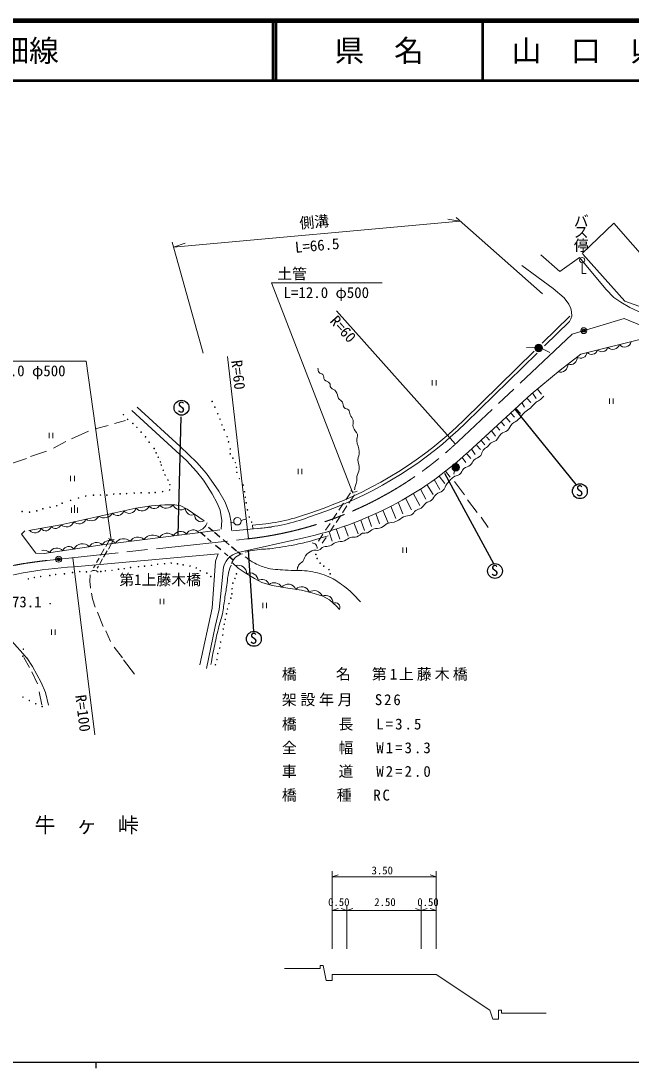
# Model space of a CAD drawing. Units: millimetres, scale not verified, with parts at other scales. Extents: x 40000 to 680000, y 20000 to 380000.
# Drawn here: x 255377 to 357987, y 204000 to 380000 of the extents above; entities that cross this region are included whole.
import ezdxf
from ezdxf.enums import TextEntityAlignment as Align

# ---------------------------------------------------------------- set-up
doc = ezdxf.new("R2010")
doc.units = ezdxf.units.MM
doc.header["$LTSCALE"] = 1000
doc.header["$PDMODE"] = 32
doc.header["$PDSIZE"] = 500
doc.linetypes.add('CHAIN', pattern=[18.5, 12, -1.5, 3.5, -1.5])
for name, color, linetype, lineweight in [('M-BGD', 7, 'Continuous', 13), ('M-BMK', 2, 'CHAIN', 13), ('M-BMK-SRVR', 3, 'Continuous', 25), ('M-STR-HTXT', 7, 'Continuous', 13), ('M-STR-STR1', 1, 'Continuous', 25), ('M-TTL', 2, 'Continuous', 140), ('M-TTL-BAND', 7, 'Continuous', 25), ('M-TTL-LINE', 7, 'Continuous', 50)]:
    doc.layers.add(name, color=color, linetype=linetype, lineweight=lineweight)
doc.layers.add('M-BMK-HTXT', color=7, linetype='Continuous')
doc.layers.add('M-TTL-TXT', color=7, linetype='Continuous')
doc.styles.add('ＭＳ ゴシック', font='')
doc.styles.get('ＭＳ ゴシック').set_extended_font_data('MS Gothic')

msp = doc.modelspace()

# ---------------------------------------------------------------- hatches: boundary and pattern name
at = {"layer": 'M-BGD'}
for points in [[(342595, 325649, 0.89013), (342166, 324455, 0.03673), (342253, 324420, 0.92914)], [(328658, 305608, 0.89013), (328229, 304414, 0.03673), (328316, 304379, 0.92914)]]:
    msp.add_hatch(color=256, dxfattribs=at).paths.add_polyline_path(points)

# ---------------------------------------------------------------- linework, layer by layer
for p, q in [((308437, 331294), (328439, 308869)), ((343041, 325833), (347683, 330386)), ((347642, 329509), (343432, 325391)), ((329910, 312950), (341674, 324491)), ((342186, 324172), (330162, 312409)), ((340425, 325128), (341829, 325177)), ((343070, 324876), (344326, 324287)), ((290110, 323577), (293665, 292964)), ((324563, 319611), (324563, 318714)), ((325186, 319611), (325186, 318714)), ((341210, 317264), (330625, 307551)), ((341445, 317387), (342037, 316541)), ((342241, 318118), (342940, 317281)), ((340090, 315101), (339667, 315779)), ((340513, 316541), (341106, 315863)), ((354342, 316530), (354342, 315633)), ((354965, 316530), (354965, 315633)), ((336957, 313323), (337635, 312561)), ((337804, 314001), (338397, 313408)), ((338606, 314875), (339366, 314013)), ((267879, 311434), (270048, 312023)), ((271135, 312318), (272979, 312818)), ((335433, 311799), (335941, 311207)), ((336703, 311969), (336195, 312561)), ((260135, 310771), (260135, 309874)), ((260758, 310771), (260758, 309874)), ((263862, 309758), (266749, 311030)), ((334163, 309513), (333655, 310106)), ((334587, 311037), (335179, 310191)), ((260843, 308179), (262911, 309290)), ((332639, 307989), (332047, 308667)), ((333401, 308751), (332809, 309429)), ((252969, 305355), (256300, 306477)), ((256974, 306770), (259664, 307677)), ((330184, 305788), (329591, 306635)), ((331031, 306465), (330353, 307227)), ((331793, 307143), (331200, 307989)), ((301993, 304706), (301993, 303809)), ((302616, 304706), (302616, 303809)), ((328658, 305608), (328750, 305940)), ((263737, 303523), (263737, 302626)), ((264360, 303523), (264360, 302626)), ((324850, 302909), (325816, 301254)), ((325697, 303502), (326662, 302261)), ((326794, 304319), (327574, 303301)), ((328165, 303837), (328316, 304379)), ((322564, 301301), (323495, 299607)), ((323665, 302063), (324692, 300419)), ((328267, 302565), (329977, 300322)), ((310018, 299528), (310803, 300710)), ((310541, 298965), (311457, 300345)), ((320060, 299789), (321040, 297829)), ((321379, 300539), (322471, 298572)), ((330503, 299502), (332101, 297378)), ((263891, 298193), (263891, 297296)), ((264402, 297296), (264402, 298618)), ((264913, 298193), (264913, 297296)), ((306656, 297622), (303765, 296572)), ((306357, 298133), (303952, 297259)), ((308845, 297762), (309631, 298944)), ((309449, 297322), (310213, 298472)), ((316244, 297758), (317145, 295628)), ((317596, 298437), (318415, 296390)), ((318839, 299099), (319601, 297152)), ((290599, 295678), (291172, 295774)), ((292391, 296038), (293303, 296289)), ((307737, 296093), (308499, 297240)), ((308388, 295724), (309153, 296875)), ((312532, 296101), (313166, 294358)), ((313793, 296631), (314351, 295035)), ((315046, 297190), (315706, 295459)), ((332795, 296579), (333973, 294855)), ((290951, 294305), (297439, 294891)), ((294332, 295264), (295470, 295367)), ((294366, 294614), (294332, 295264)), ((297747, 295003), (297439, 294891)), ((306604, 294386), (307364, 295531)), ((307239, 294104), (307747, 292580)), ((307358, 294173), (308071, 295246)), ((308425, 294527), (309017, 292919)), ((309799, 295067), (310431, 293382)), ((311362, 295640), (312065, 293765)), ((269633, 291651), (270329, 292873)), ((270076, 291242), (270971, 292810)), ((291932, 290649), (302956, 293110)), ((305398, 292571), (306164, 293725)), ((306052, 292207), (306706, 293191)), ((264312, 288268), (288575, 290441)), ((268782, 290160), (269400, 291244)), ((269287, 289859), (269902, 290937)), ((319622, 291481), (319622, 290584)), ((320245, 291481), (320245, 290584)), ((267812, 260033), (264120, 289782)), ((268107, 288978), (268528, 289715)), ((268658, 288756), (269118, 289563)), ((267579, 288052), (267855, 288536)), ((268224, 287996), (268434, 288363)), ((289071, 284296), (289367, 287673)), ((278811, 282869), (278811, 281972)), ((279434, 282869), (279434, 281972)), ((296058, 282183), (296058, 281286)), ((296681, 282183), (296681, 281286)), ((269218, 278244), (268265, 280614)), ((260499, 277688), (260499, 276791)), ((261122, 277688), (261122, 276791)), ((270424, 275686), (269646, 277473)), ((272443, 272952), (271076, 274718)), ((255890, 273023), (256844, 271350)), ((274462, 270197), (272632, 272594)), ((257236, 270581), (258162, 268576)), ((258456, 267235), (258914, 265076)), ((307713, 224033), (307713, 237068)), ((307713, 236162), (308713, 236480)), ((307713, 236162), (325213, 236162)), ((325213, 236162), (324213, 236480)), ((325213, 224033), (325213, 237068)), ((307713, 224033), (307713, 231247)), ((307713, 230482), (308713, 230800)), ((310213, 230482), (309213, 230800)), ((310213, 224033), (310213, 231247)), ((310213, 224033), (310213, 231247)), ((310213, 230482), (311213, 230800)), ((322713, 230482), (321713, 230800)), ((322713, 224033), (322713, 231247)), ((322713, 224033), (322713, 231247)), ((322713, 230482), (323713, 230800)), ((325213, 230482), (324213, 230800)), ((325213, 224033), (325213, 231247)), ((307713, 230482), (310213, 230482)), ((310213, 230482), (322713, 230482)), ((322713, 230482), (325213, 230482)), ((307713, 219741), (325213, 219741)), ((325213, 219741), (334213, 213741))]:
    msp.add_line(p, q, dxfattribs=at)
at = {"layer": 'M-BGD', "lineweight": 25}
for p, q in [((282276, 313448), (281781, 293545)), ((338456, 314738), (348697, 302083)), ((326627, 304011), (334857, 288779)), ((293597, 291020), (294492, 277391))]:
    msp.add_line(p, q, dxfattribs=at)
at = {"layer": 'M-BGD'}
for points in [[(349874, 340787), (356940, 332901), (366793, 329368), (367886, 331429), (355090, 346024), (349765, 340906)], [(368615, 327549), (361833, 329961), (357764, 331853), (356271, 332705), (355093, 333525), (353733, 334899), (349306, 340262), (345984, 337906), (342829, 340661)], [(339626, 338901), (344905, 335011), (346734, 333455), (347517, 332419), (347844, 331690), (347994, 331083), (348003, 330401), (347872, 329933), (347642, 329509)], [(349768, 339369), (349768, 337528), (350441, 337528)], [(341210, 317264), (346074, 321292), (349520, 323979), (360608, 326756), (368970, 323288)], [(274897, 315101), (282178, 308497), (284972, 305788), (286581, 303925), (288664, 300961), (289751, 299137), (290478, 297131), (290729, 295713), (290815, 294333)], [(274050, 314509), (282093, 307143), (283194, 306127), (284887, 304264), (286073, 302825), (287512, 300539), (288359, 298930), (288888, 297767), (289167, 296022), (289055, 294584)], [(256724, 294340), (262108, 295328), (272686, 297662), (274726, 298083), (277312, 298504), (279604, 298693), (281245, 298693), (282254, 298525), (283348, 297936), (286208, 296001)], [(259280, 290484), (257881, 290524), (255469, 293748), (256058, 294309)], [(259280, 290484), (269061, 291963), (285557, 294014), (288851, 294454)], [(288575, 290441), (288105, 289193), (287512, 281319), (285480, 271752)], [(290931, 288902), (291922, 288029), (293087, 287238), (294644, 286278), (295863, 285626), (297643, 285093), (300237, 284658), (302536, 284336), (304317, 283901), (306125, 283326), (307289, 282681), (308439, 281644), (308929, 281083)], [(267082, 284661), (267101, 284791), (266980, 285764), (267017, 286913)], [(247961, 285187), (249158, 282589), (250174, 280642), (251021, 279287), (252883, 276832), (255677, 273699), (256390, 272887)], [(267886, 281455), (267438, 282875), (267241, 283819)], [(289071, 284296), (288738, 281101), (288068, 278242), (286600, 271176)], [(256355, 272937), (257303, 271496), (258793, 268794), (259528, 267135), (259995, 264979)], [(307713, 219741), (307713, 218741), (306713, 218741), (306213, 221241), (305713, 221241), (305713, 220741), (299713, 220741)], [(334213, 213741), (334713, 212241), (335713, 212241), (335713, 213741), (336213, 213741), (336213, 213241), (343713, 213241)]]:
    msp.add_lwpolyline(points, dxfattribs=at)
for centre, radius in [((349775, 339803), 433), ((342450, 325027), 639), ((287536, 316046), 53.3), ((287979, 315099), 53.3), ((272607, 313822), 53.3), ((288474, 313978), 53.3), ((273322, 313023), 53.3), ((274205, 312350), 53.3), ((274892, 311691), 53.3), ((288857, 313062), 53.3), ((289194, 312090), 53.3), ((275607, 310892), 53.3), ((276336, 310106), 53.3), ((289549, 311276), 53.3), ((290044, 310127), 53.3), ((276939, 309181), 53.3), ((277780, 308144), 53.3), ((290297, 309257), 53.3), ((290580, 308068), 53.3), ((278103, 307401), 53.3), ((278481, 306658), 53.3), ((290580, 307241), 53.3), ((291014, 306526), 53.3), ((278832, 305872), 53.3), ((278986, 305354), 53.3), ((279309, 304470), 53.3), ((291435, 305755), 53.3), ((291617, 304970), 53.3), ((328513, 304986), 639), ((279617, 303699), 53.3), ((280094, 302830), 53.3), ((291687, 304129), 53.3), ((292108, 303063), 53.3), ((280374, 301176), 53.3), ((280430, 302059), 53.3), ((292767, 301998), 53.3), ((263732, 299409), 53.3), ((265050, 299816), 53.3), ((266270, 300138), 53.3), ((267574, 300293), 53.3), ((268738, 300321), 53.3), ((269831, 300307), 53.3), ((270981, 300475), 53.3), ((272046, 300517), 53.3), ((273154, 300559), 53.3), ((274430, 300643), 53.3), ((275607, 300699), 53.3), ((276925, 300685), 53.3), ((277963, 300741), 53.3), ((279210, 300895), 53.3), ((292991, 300876), 53.3), ((293117, 299937), 53.3), ((255573, 297545), 53.3), ((256835, 297432), 53.3), ((258040, 297657), 53.3), ((259064, 298007), 53.3), ((260270, 298260), 53.3), ((261391, 298512), 53.3), ((262316, 298933), 53.3), ((293257, 299011), 53.3), ((293468, 297834), 53.3), ((291782, 295902), 624), ((293776, 296614), 53.3), ((294183, 295745), 53.3), ((278375, 288676), 53.3), ((279543, 288769), 53.3), ((280656, 288881), 53.3), ((281702, 288741), 53.3), ((304978, 290334), 53.3), ((305183, 289651), 53.3), ((305707, 288885), 53.3), ((261217, 286948), 53.3), ((262689, 287074), 53.3), ((264072, 287299), 53.3), ((265272, 287449), 53.3), ((266383, 287405), 53.3), ((268823, 287470), 53.3), ((269571, 287582), 53.3), ((270692, 287657), 53.3), ((271786, 287835), 53.3), ((272758, 287937), 53.3), ((273823, 288143), 53.3), ((275141, 288274), 53.3), ((276179, 288358), 53.3), ((277328, 288498), 53.3), ((282656, 288564), 53.3), ((283824, 288377), 53.3), ((284871, 288059), 53.3), ((285535, 287592), 53.3), ((286642, 287197), 53.3), ((291608, 287075), 53.3), ((306296, 288362), 53.3), ((307174, 287773), 53.3), ((307380, 287062), 53.3), ((256619, 286219), 53.3), ((257628, 286444), 53.3), ((258694, 286626), 53.3), ((260222, 286794), 53.3), ((287315, 286608), 53.3), ((291028, 285499), 53.3), ((291371, 286303), 53.3), ((290844, 283689), 53.3), ((290885, 284564), 53.3), ((260285, 282057), 53.3), ((290363, 282067), 53.3), ((290690, 282974), 53.3), ((289952, 280357), 53.3), ((290092, 281160), 53.3), ((289573, 278585), 53.3), ((289741, 279406), 53.3), ((289321, 276777), 53.3), ((289405, 277786), 53.3), ((288816, 274590), 53.3), ((288963, 275599), 53.3), ((255688, 273220), 53.3), ((255782, 274416), 53.3), ((288480, 273664), 53.3), ((288080, 271793), 53.3), ((288353, 272655), 53.3), ((255725, 266359), 53.3), ((256791, 265770), 53.3), ((257866, 265238), 53.3), ((258950, 264770), 53.3)]:
    msp.add_circle(centre, radius, dxfattribs=at)
at = {"layer": 'M-BGD', "lineweight": 25}
for centre in [(282380, 314990), (349375, 300956), (335103, 287553), (294552, 276142)]:
    msp.add_circle(centre, 1250, dxfattribs=at)
at = {"layer": 'M-BGD'}
for centre, radius, start, end in [((354924, 325930), 1152, 224.23957, 343.88511), ((356905, 326272), 1096, 217.15127, 350.97341), ((349514, 324406), 1083, 236.23941, 351.51116), ((351327, 324995), 1054, 225.29353, 342.83115), ((353075, 325470), 1080, 226.72097, 341.40371), ((346065, 322287), 1322, 255.38704, 1.21926), ((347788, 323374), 1132, 249.2383, 6.66306), ((283862, 360021), 65850, 289.97508, 314.37057), ((284207, 359385), 65716, 289.97508, 314.37057), ((289800, 352041), 60382, 282.58444, 312.54025), ((311441, 301617), 811, 221.50536, 306.78261), ((271614, 297997), 1122, 222.24689, 342.64181), ((273597, 298401), 1173, 219.05389, 344.2467), ((275713, 299013), 1357, 223.30126, 335.16986), ((277783, 299117), 1076, 218.76828, 332.53968), ((279825, 299461), 1374, 217.66454, 326.01965), ((282210, 299127), 1319, 199.2267, 308.98341), ((284152, 298058), 1113, 177.76642, 296.19176), ((263032, 296249), 1304, 224.90801, 339.9807), ((265129, 296726), 1270, 226.6338, 338.25491), ((267172, 297456), 1478, 234.31435, 330.57436), ((269354, 298198), 1720, 238.65503, 326.23368), ((285651, 296864), 1027, 168.99506, 302.85055), ((292414, 327801), 33228, 275.1673, 289.97508), ((292433, 328949), 33719, 275.1673, 289.97508), ((257752, 295025), 1087, 217.11926, 343.68733), ((259560, 295192), 898, 211.71457, 349.09202), ((261186, 295660), 980, 220.58703, 340.21955), ((282226, 292919), 1293, 38.55955, 155.61234), ((284360, 293239), 1224, 37.58013, 156.59175), ((284762, 296324), 2058, 284.56311, 341.16597), ((268096, 290928), 1415, 47.008, 150.19004), ((270262, 291282), 1380, 43.73895, 150.43293), ((270752, 293890), 1102, 232.85664, 287.16852), ((272642, 291296), 1673, 48.38223, 145.78965), ((275023, 291768), 1490, 45.67181, 148.50007), ((277540, 291773), 1818, 49.88028, 144.2916), ((279989, 292430), 1473, 44.03081, 150.14107), ((304352, 291409), 853, 354.4584, 88.23715), ((259203, 289461), 1561, 48.47591, 102.12615), ((261437, 290101), 1310, 40.95565, 156.24239), ((263418, 290616), 1049, 36.36184, 160.83621), ((265701, 290537), 1600, 43.16971, 154.02834), ((292716, 287379), 3362, 102.58444, 174.98842), ((293092, 288095), 2393, 101.50775, 162.68461), ((269349, 211858), 76575, 93.77112, 106.69842), ((267689, 286672), 975, 45.3434, 124.26775), ((291877, 287028), 1480, 1.68304, 106.79929), ((293946, 285907), 1306, 2.0432, 116.84873), ((295901, 284872), 1261, 17.6413, 121.01331), ((297987, 284239), 1346, 26.14021, 131.0683), ((300295, 283852), 1473, 24.46443, 138.26109), ((302612, 283624), 1286, 17.83063, 139.37253), ((304651, 282712), 1540, 24.48963, 121.91777), ((306579, 282142), 1318, 359.62116, 113.5751), ((308239, 281437), 776, 332.86154, 116.19307)]:
    msp.add_arc(centre, radius, start, end, dxfattribs=at)
for points, knots in [([(311485, 301162), (311514, 301427), (311528, 301511), (311578, 301729), (311646, 302025), (311763, 302168), (311827, 302465), (311907, 302829), (311805, 303052), (311877, 303418), (311974, 303908), (312208, 304142), (312257, 304639), (312319, 305265), (312066, 305609), (312061, 306238), (312057, 306781), (312310, 307070), (312271, 307612), (312219, 308345), (311932, 308717), (311865, 309448), (311828, 309854), (312076, 310095), (311963, 310486), (311806, 311025), (311404, 311194), (311248, 311733), (311123, 312165), (311333, 312445), (311234, 312883), (311144, 313277), (310896, 313420), (310743, 313794), (310613, 314112), (310714, 314375), (310491, 314636), (310274, 314889), (309942, 314752), (309720, 315000), (309465, 315286), (309649, 315619), (309439, 315939), (309250, 316228), (309003, 316272), (308808, 316556), (308534, 316958), (308656, 317333), (308360, 317720), (308103, 318056), (307732, 318018), (307491, 318365), (307312, 318621), (307474, 318891), (307280, 319136), (307035, 319445), (306679, 319383), (306439, 319697), (306225, 319976), (306376, 320275), (306159, 320552), (305978, 320782), (305689, 320697), (305514, 320931), (305337, 321165), (305335, 321364), (305332, 321660)], [0, 0, 0, 0, 1, 1, 1, 2, 2, 2, 3, 3, 3, 4, 4, 4, 5, 5, 5, 6, 6, 6, 7, 7, 7, 8, 8, 8, 9, 9, 9, 10, 10, 10, 11, 11, 11, 12, 12, 12, 13, 13, 13, 14, 14, 14, 15, 15, 15, 16, 16, 16, 17, 17, 17, 18, 18, 18, 19, 19, 19, 20, 20, 20, 21, 21, 21, 22, 22, 22, 22]), ([(301827, 287718), (301878, 288065), (301910, 288234), (302079, 288513), (302266, 288822), (302536, 288856), (302761, 289139), (303109, 289575), (303066, 289991), (303462, 290382), (303831, 290746), (304123, 290886), (304621, 291027), (304927, 291114), (305134, 290943), (305435, 291046), (305812, 291175), (305919, 291461), (306294, 291597), (306688, 291740), (306955, 291638), (307351, 291775), (307776, 291922), (307921, 292202), (308341, 292364), (308885, 292573), (309266, 292414), (309809, 292625), (310213, 292783), (310347, 293068), (310762, 293196), (311176, 293322), (311457, 293155), (311865, 293298), (312279, 293444), (312416, 293725), (312828, 293878), (313128, 293990), (313339, 293874), (313641, 293981), (314070, 294132), (314214, 294421), (314641, 294579), (315160, 294771), (315532, 294606), (316034, 294841), (316453, 295037), (316579, 295332), (316996, 295532), (317564, 295804), (317991, 295642), (318566, 295897), (319064, 296117), (319232, 296446), (319735, 296654), (320226, 296857), (320587, 296734), (321053, 296990), (321412, 297188), (321458, 297502), (321800, 297729), (322111, 297935), (322377, 297884), (322679, 298103), (323039, 298363), (323095, 298670), (323445, 298944), (323789, 299212), (324108, 299163), (324445, 299439), (324826, 299750), (324854, 300103), (325221, 300430), (325581, 300750), (325942, 300710), (326296, 301037), (326704, 301415), (326709, 301806), (327053, 302243), (327487, 302793), (327771, 303087), (328352, 303477), (328616, 303654), (328874, 303545), (329119, 303748), (329498, 304062), (329509, 304429), (329876, 304757), (330234, 305078), (330597, 305030), (330951, 305355), (331237, 305619), (331270, 305879), (331540, 306159), (331923, 306558), (332356, 306539), (332699, 306972), (332931, 307267), (332892, 307536), (333110, 307842), (333340, 308165), (333599, 308222), (333886, 308496), (334121, 308721), (334190, 308915), (334456, 309103), (334757, 309317), (335028, 309264), (335316, 309496), (335710, 309815), (335704, 310204), (336073, 310552), (336435, 310895), (336814, 310846), (337185, 311178), (337585, 311537), (337630, 311899), (338007, 312281), (338344, 312622), (338658, 312664), (339007, 312992), (339482, 313435), (339624, 313803), (340101, 314244), (340436, 314554), (340723, 314603), (341064, 314908), (341466, 315268), (341600, 315565), (342017, 315908), (342287, 316129), (342505, 316162), (342774, 316384), (343011, 316580), (343094, 316672), (343326, 316945)], [0, 0, 0, 0, 1, 1, 1, 2, 2, 2, 3, 3, 3, 4, 4, 4, 5, 5, 5, 6, 6, 6, 7, 7, 7, 8, 8, 8, 9, 9, 9, 10, 10, 10, 11, 11, 11, 12, 12, 12, 13, 13, 13, 14, 14, 14, 15, 15, 15, 16, 16, 16, 17, 17, 17, 18, 18, 18, 19, 19, 19, 20, 20, 20, 21, 21, 21, 22, 22, 22, 23, 23, 23, 24, 24, 24, 25, 25, 25, 26, 26, 26, 27, 27, 27, 28, 28, 28, 29, 29, 29, 30, 30, 30, 31, 31, 31, 32, 32, 32, 33, 33, 33, 34, 34, 34, 35, 35, 35, 36, 36, 36, 37, 37, 37, 38, 38, 38, 39, 39, 39, 40, 40, 40, 41, 41, 41, 42, 42, 42, 43, 43, 43, 44, 44, 44, 45, 45, 45, 45]), ([(293102, 290739), (293851, 290916), (294072, 290955), (294700, 291061), (295839, 291255), (296498, 291198), (297644, 291342), (299381, 291560), (300350, 291730), (302060, 292099), (304030, 292524), (304704, 292743), (307038, 293459)], [0, 0, 0, 0, 1, 1, 1, 2, 2, 2, 3, 3, 3, 4, 4, 4, 4]), ([(293092, 289922), (293808, 289385), (294056, 289212), (294732, 288856), (295516, 288444), (295990, 288259), (296849, 288043), (298163, 287714), (298948, 287788), (300298, 287679), (301752, 287561), (302590, 287731), (304027, 287482), (305292, 287264), (306005, 287072), (307182, 286557), (308213, 286106), (308726, 285708), (309635, 285043), (310863, 284145), (311250, 283674), (312462, 282365)], [0, 0, 0, 0, 1, 1, 1, 2, 2, 2, 3, 3, 3, 4, 4, 4, 5, 5, 5, 6, 6, 6, 7, 7, 7, 7]), ([(287314, 271803), (287572, 273214), (287641, 273583), (287875, 274719), (288130, 275955), (288273, 276648), (288576, 277873), (288815, 278838), (289049, 279353), (289249, 280327), (289453, 281320), (289483, 281891), (289642, 282892), (289780, 283764), (289883, 284248), (290006, 285122), (290098, 285770), (290078, 286144), (290204, 286787), (290341, 287483), (290433, 287736), (290709, 288531)], [0, 0, 0, 0, 1, 1, 1, 2, 2, 2, 3, 3, 3, 4, 4, 4, 5, 5, 5, 6, 6, 6, 7, 7, 7, 7])]:
    msp.add_open_spline(points, degree=3, knots=knots, dxfattribs=at)
at = {"layer": 'M-BMK'}
for p, q in [((348101, 327361), (328928, 309326)), ((259788, 289315), (293345, 292929))]:
    msp.add_line(p, q, dxfattribs=at)
msp.add_lwpolyline([(348101, 327361), (356832, 329975), (368057, 325344), (377678, 321401), (390951, 315321), (396786, 312568)], dxfattribs=at)
for centre, radius, start, end in [((286767, 354012), 61436, 276.14677, 313.33514), ((267807, 214852), 74894, 96.14677, 110.11089)]:
    msp.add_arc(centre, radius, start, end, dxfattribs=at)
at = {"layer": 'M-BMK-SRVR', "lineweight": 13}
for centre in [(350036, 327941), (261716, 289523)]:
    msp.add_circle(centre, 500, dxfattribs=at)
at = {"layer": 'M-BMK-SRVR'}
for p in [(350036, 327941), (261716, 289523)]:
    msp.add_point(p, dxfattribs=at)
at = {"layer": 'M-STR-HTXT'}
for p, q in [((343099, 334153), (328554, 346935)), ((281048, 341995), (329200, 346367)), ((329200, 346367), (327163, 346684)), ((286028, 324175), (280816, 342824)), ((281048, 341995), (282994, 342674)), ((297508, 335967), (316116, 335967)), ((311202, 300637), (297508, 335967)), ((247715, 322821), (266323, 322821)), ((266323, 322821), (270546, 292808))]:
    msp.add_line(p, q, dxfattribs=at)
at = {"layer": 'M-STR-STR1'}
for p, q in [((286336, 293356), (285557, 294014)), ((287753, 294180), (286935, 294870)), ((288850, 293253), (287956, 294008)), ((287391, 292465), (286743, 293012)), ((290419, 291927), (289369, 292814)), ((289004, 291102), (288120, 291849)), ((290195, 290096), (289598, 290600)), ((291653, 290885), (290817, 291591)), ((292288, 290348), (291811, 290752)), ((291063, 289363), (290369, 289949))]:
    msp.add_line(p, q, dxfattribs=at)
at = {"layer": 'M-TTL'}
msp.add_line((680000, 380000), (40000, 380000), dxfattribs=at)
at = {"layer": 'M-TTL-BAND'}
for p, q in [((40000, 205000), (579000, 205000)), ((268000, 205000), (268000, 204000))]:
    msp.add_line(p, q, dxfattribs=at)
at = {"layer": 'M-TTL-LINE'}
for p, q in [((297750, 380000), (297750, 370000)), ((298250, 380000), (298250, 370000)), ((333000, 380000), (333000, 370000)), ((40000, 370000), (680000, 370000))]:
    msp.add_line(p, q, dxfattribs=at)

# ---------------------------------------------------------------- texts
at = {"layer": 'M-BGD', "style": 'ＭＳ ゴシック'}
for s, height, p in [('バ', 1833, (348354, 344906)), ('ス', 1833, (348354, 343045)), ('停', 1833, (348354, 340802)), ('S', 1833, (281702, 313616)), ('S', 1833, (348697, 299583)), ('第1上藤木橋', 1833, (271910, 284620)), ('S', 1833, (334424, 286180)), ('173.1', 1833, (252615, 280888)), ('S', 1833, (293874, 274769)), ('3.50', 1320, (314345, 236162)), ('0.50', 1320, (307041, 230839)), ('2.50', 1320, (314809, 230839)), ('0.50', 1320, (322041, 230839))]:
    msp.add_text(s, height=height, dxfattribs=at).set_placement(p, align=Align.BOTTOM_LEFT)
for s, rotation, p in [('R=60', 311.731, (306807, 329097)), ('R=60', 276.623, (290197, 322827)), ('R=100', 277.074, (263974, 266557))]:
    msp.add_text(s, height=1833, rotation=rotation, dxfattribs=at).set_placement(p, align=Align.BOTTOM_LEFT)
at = {"layer": 'M-BMK-HTXT', "style": 'ＭＳ ゴシック'}
msp.add_text('牛\u3000ヶ\u3000峠', height=2566, dxfattribs=at).set_placement((257692, 242797), align=Align.BOTTOM_LEFT)
at = {"layer": 'M-STR-HTXT', "style": 'ＭＳ ゴシック'}
for s, p in [('側溝', (302344, 344530)), ('L=66.5', (301601, 340469))]:
    msp.add_text(s, height=1833, rotation=5.188, dxfattribs=at).set_placement(p, align=Align.BOTTOM_LEFT)
for s, p in [('土管', (298475, 336043)), ('L=12.0 φ500', (299557, 332876)), ('L=6.0 φ500', (249764, 319730))]:
    msp.add_text(s, height=1833, dxfattribs=at).set_placement(p, align=Align.BOTTOM_LEFT)
at = {"layer": 'M-STR-HTXT', "char_height": 1833, "attachment_point": 7, "style": 'ＭＳ ゴシック'}
for s, insert in [('\\T1.21;橋\u3000\u3000名\u3000第1上藤木橋', (299263, 269096)), ('\\T1.25;架設年月\u3000S26', (299263, 264801)), ('\\T1.27;橋\u3000\u3000長\u3000L=3.5', (299263, 260702)), ('\\T1.27;全\u3000\u3000幅\u3000W1=3.3', (299263, 256722)), ('\\T1.27;車\u3000\u3000道\u3000W2=2.0', (299263, 252742)), ('\\T1.23;橋\u3000\u3000種\u3000RC', (299263, 248762))]:
    msp.add_mtext(s, dxfattribs=dict(at, insert=insert))
at = {"layer": 'M-TTL-TXT', "style": 'ＭＳ ゴシック'}
msp.add_text('一般県道湯野山畑線', height=3666, dxfattribs=at).set_placement((216734, 375000), align=Align.MIDDLE_LEFT)
for s, p in [('県\u3000名', (315625, 375000)), ('山\u3000口\u3000県', (350375, 375000))]:
    msp.add_text(s, height=3666, dxfattribs=at).set_placement(p, align=Align.MIDDLE_CENTER)

doc.saveas('drawing.dxf')
